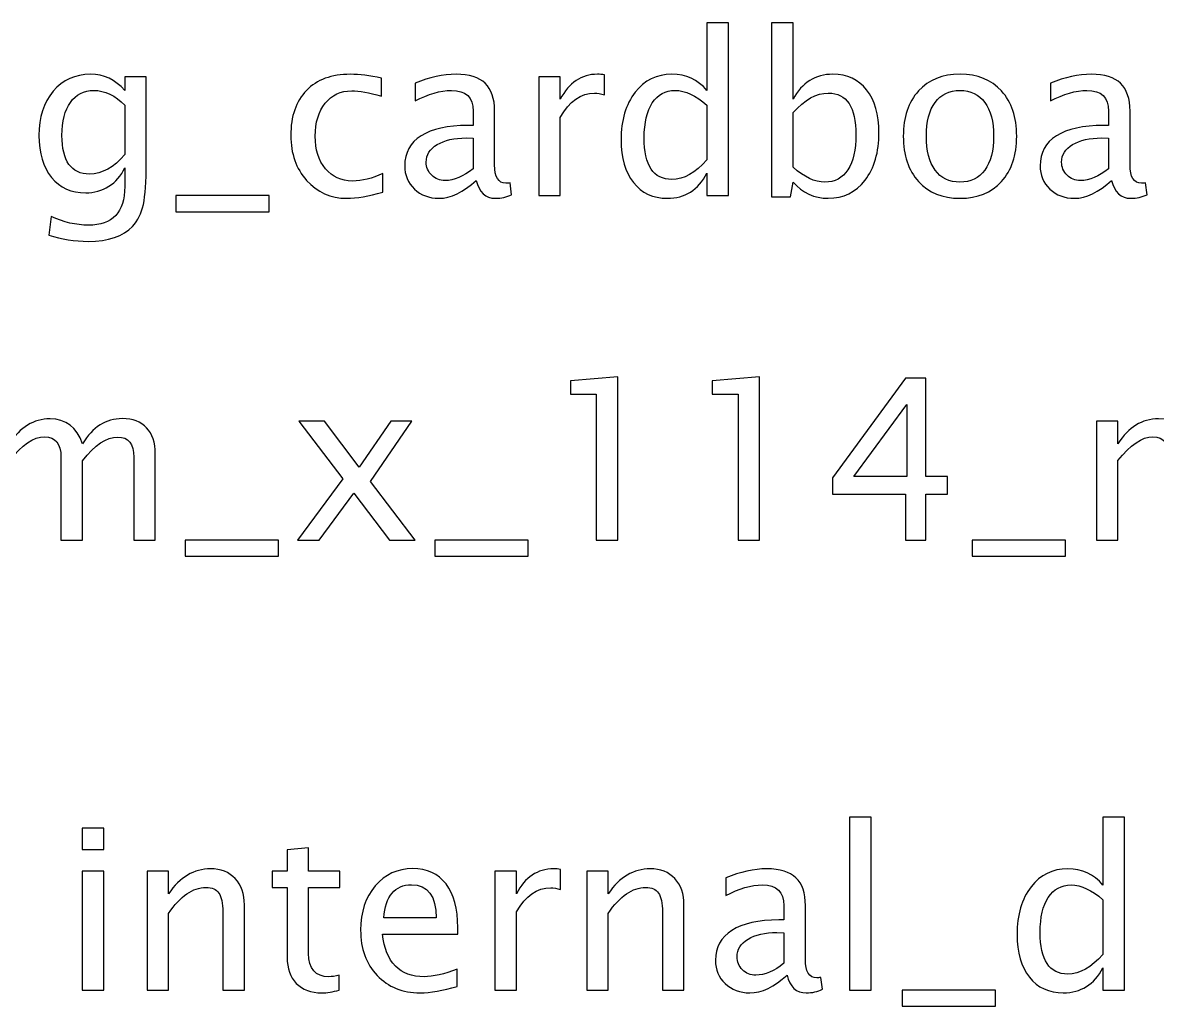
# Model space of a CAD drawing. Header units: centimetres. Extents: x -13 to 14.5, y -8.5 to 20.1.
# Drawn here: x -6.45 to -0.02, y 14.58 to 20.15 of the extents above; entities that cross this region are included whole.
import ezdxf

# ---------------------------------------------------------------- set-up
doc = ezdxf.new("R2010")
doc.units = ezdxf.units.CM
doc.header["$MEASUREMENT"] = 0
doc.layers.add('Layer 1', color=7, linetype='Continuous')

msp = doc.modelspace()

# ---------------------------------------------------------------- linework, layer by layer
at = {"layer": 'Layer 1'}
for points, knots in [([(-2.56951, 19.17044), (-2.56951, 19.17044), (-2.56951, 19.29681), (-2.56951, 19.29681), (-2.56951, 19.29681), (-2.61925, 19.2024), (-2.69418, 19.1552), (-2.7943, 19.1552), (-2.7943, 19.1552), (-2.87558, 19.1552), (-2.9395, 19.18462), (-2.98607, 19.24368), (-2.98607, 19.24368), (-3.03264, 19.30273), (-3.05592, 19.38338), (-3.05592, 19.48561), (-3.05592, 19.48561), (-3.05592, 19.59737), (-3.02946, 19.68733), (-2.97676, 19.75549), (-2.97676, 19.75549), (-2.92384, 19.82343), (-2.85441, 19.85751), (-2.76826, 19.85751), (-2.76826, 19.85751), (-2.68847, 19.85751), (-2.622, 19.82703), (-2.56951, 19.76586), (-2.56951, 19.76586), (-2.56951, 19.76586), (-2.56951, 20.14961), (-2.56951, 20.14961), (-2.56951, 20.14961), (-2.56951, 20.14961), (-2.44759, 20.14961), (-2.44759, 20.14961), (-2.44759, 20.14961), (-2.44759, 20.14961), (-2.44759, 19.17044), (-2.44759, 19.17044), (-2.44759, 19.17044), (-2.44759, 19.17044), (-2.56951, 19.17044), (-2.56951, 19.17044)], [0, 0, 0, 0, 0.0833333, 0.0833333, 0.0833333, 0.0833333, 0.1666667, 0.1666667, 0.1666667, 0.1666667, 0.25, 0.25, 0.25, 0.25, 0.3333333, 0.3333333, 0.3333333, 0.3333333, 0.4166667, 0.4166667, 0.4166667, 0.4166667, 0.5, 0.5, 0.5, 0.5, 0.5833333, 0.5833333, 0.5833333, 0.5833333, 0.6666667, 0.6666667, 0.6666667, 0.6666667, 0.75, 0.75, 0.75, 0.75, 0.8333333, 0.8333333, 0.8333333, 0.8333333, 1, 1, 1, 1]), ([(-2.20333, 19.16282), (-2.20333, 19.16282), (-2.20333, 20.14961), (-2.20333, 20.14961), (-2.20333, 20.14961), (-2.20333, 20.14961), (-2.08141, 20.14961), (-2.08141, 20.14961), (-2.08141, 20.14961), (-2.08141, 20.14961), (-2.08141, 19.71633), (-2.08141, 19.71633), (-2.08141, 19.71633), (-2.03146, 19.81052), (-1.95631, 19.85751), (-1.8562, 19.85751), (-1.8562, 19.85751), (-1.77513, 19.85751), (-1.71142, 19.82809), (-1.66485, 19.76903), (-1.66485, 19.76903), (-1.61828, 19.70998), (-1.595, 19.62933), (-1.595, 19.5271), (-1.595, 19.5271), (-1.595, 19.41576), (-1.62146, 19.3258), (-1.67416, 19.25765), (-1.67416, 19.25765), (-1.72687, 19.18928), (-1.79629, 19.1552), (-1.88223, 19.1552), (-1.88223, 19.1552), (-1.96203, 19.1552), (-2.02849, 19.18568), (-2.08141, 19.24685), (-2.08141, 19.24685), (-2.08141, 19.24685), (-2.09623, 19.16282), (-2.09623, 19.16282), (-2.09623, 19.16282), (-2.09623, 19.16282), (-2.20333, 19.16282), (-2.20333, 19.16282)], [0, 0, 0, 0, 0.0833333, 0.0833333, 0.0833333, 0.0833333, 0.1666667, 0.1666667, 0.1666667, 0.1666667, 0.25, 0.25, 0.25, 0.25, 0.3333333, 0.3333333, 0.3333333, 0.3333333, 0.4166667, 0.4166667, 0.4166667, 0.4166667, 0.5, 0.5, 0.5, 0.5, 0.5833333, 0.5833333, 0.5833333, 0.5833333, 0.6666667, 0.6666667, 0.6666667, 0.6666667, 0.75, 0.75, 0.75, 0.75, 0.8333333, 0.8333333, 0.8333333, 0.8333333, 1, 1, 1, 1]), ([(-6.29823, 18.94692), (-6.29823, 18.94692), (-6.28384, 19.05233), (-6.28384, 19.05233), (-6.28384, 19.05233), (-6.21314, 19.01931), (-6.14308, 19.0028), (-6.07386, 19.0028), (-6.07386, 19.0028), (-5.93649, 19.0028), (-5.8677, 19.07561), (-5.8677, 19.22103), (-5.8677, 19.22103), (-5.8677, 19.22103), (-5.8677, 19.32686), (-5.8677, 19.32686), (-5.8677, 19.32686), (-5.88887, 19.2822), (-5.91892, 19.2477), (-5.95808, 19.22293), (-5.95808, 19.22293), (-5.99724, 19.19817), (-6.04084, 19.18568), (-6.08889, 19.18568), (-6.08889, 19.18568), (-6.17038, 19.18568), (-6.23494, 19.21489), (-6.28257, 19.27331), (-6.28257, 19.27331), (-6.33019, 19.33173), (-6.35411, 19.41089), (-6.35411, 19.5108), (-6.35411, 19.5108), (-6.35411, 19.61304), (-6.32702, 19.69643), (-6.27283, 19.76099), (-6.27283, 19.76099), (-6.21843, 19.82534), (-6.14837, 19.85751), (-6.06222, 19.85751), (-6.06222, 19.85751), (-5.98687, 19.85751), (-5.92189, 19.82703), (-5.8677, 19.76586), (-5.8677, 19.76586), (-5.8677, 19.76586), (-5.8677, 19.84354), (-5.8677, 19.84354), (-5.8677, 19.84354), (-5.8677, 19.84354), (-5.74578, 19.84354), (-5.74578, 19.84354), (-5.74578, 19.84354), (-5.74578, 19.84354), (-5.74578, 19.35417), (-5.74578, 19.35417), (-5.74578, 19.35417), (-5.74578, 19.24897), (-5.75128, 19.17108), (-5.76229, 19.12049), (-5.76229, 19.12049), (-5.77308, 19.0699), (-5.79383, 19.02841), (-5.82388, 18.99624), (-5.82388, 18.99624), (-5.87722, 18.93972), (-5.96062, 18.91136), (-6.07386, 18.91136), (-6.07386, 18.91136), (-6.15154, 18.91136), (-6.22626, 18.92321), (-6.29823, 18.94692)], [0, 0, 0, 0, 0.0526316, 0.0526316, 0.0526316, 0.0526316, 0.1052632, 0.1052632, 0.1052632, 0.1052632, 0.1578947, 0.1578947, 0.1578947, 0.1578947, 0.2105263, 0.2105263, 0.2105263, 0.2105263, 0.2631579, 0.2631579, 0.2631579, 0.2631579, 0.3157895, 0.3157895, 0.3157895, 0.3157895, 0.3684211, 0.3684211, 0.3684211, 0.3684211, 0.4210526, 0.4210526, 0.4210526, 0.4210526, 0.4736842, 0.4736842, 0.4736842, 0.4736842, 0.5263158, 0.5263158, 0.5263158, 0.5263158, 0.5789474, 0.5789474, 0.5789474, 0.5789474, 0.6315789, 0.6315789, 0.6315789, 0.6315789, 0.6842105, 0.6842105, 0.6842105, 0.6842105, 0.7368421, 0.7368421, 0.7368421, 0.7368421, 0.7894737, 0.7894737, 0.7894737, 0.7894737, 0.8421053, 0.8421053, 0.8421053, 0.8421053, 0.8947368, 0.8947368, 0.8947368, 0.8947368, 1, 1, 1, 1]), ([(-4.40656, 19.19076), (-4.48551, 19.16705), (-4.55367, 19.1552), (-4.61103, 19.1552), (-4.61103, 19.1552), (-4.70205, 19.1552), (-4.7774, 19.18886), (-4.8373, 19.25595), (-4.8373, 19.25595), (-4.8972, 19.32326), (-4.92726, 19.40814), (-4.92726, 19.51038), (-4.92726, 19.51038), (-4.92726, 19.6196), (-4.89763, 19.7049), (-4.83836, 19.76586), (-4.83836, 19.76586), (-4.77909, 19.82703), (-4.69633, 19.85751), (-4.59007, 19.85751), (-4.59007, 19.85751), (-4.53779, 19.85751), (-4.47895, 19.85031), (-4.41418, 19.83592), (-4.41418, 19.83592), (-4.41418, 19.83592), (-4.41418, 19.73305), (-4.41418, 19.73305), (-4.41418, 19.73305), (-4.48297, 19.75337), (-4.53906, 19.76353), (-4.58224, 19.76353), (-4.58224, 19.76353), (-4.6449, 19.76353), (-4.69506, 19.74004), (-4.73253, 19.69326), (-4.73253, 19.69326), (-4.76999, 19.64648), (-4.78883, 19.58404), (-4.78883, 19.50614), (-4.78883, 19.50614), (-4.78883, 19.43058), (-4.76936, 19.36962), (-4.73062, 19.32284), (-4.73062, 19.32284), (-4.69189, 19.27627), (-4.6413, 19.25299), (-4.57843, 19.25299), (-4.57843, 19.25299), (-4.52276, 19.25299), (-4.46561, 19.26738), (-4.40656, 19.29617), (-4.40656, 19.29617), (-4.40656, 19.29617), (-4.40656, 19.19076), (-4.40656, 19.19076)], [0, 0, 0, 0, 0.0666667, 0.0666667, 0.0666667, 0.0666667, 0.1333333, 0.1333333, 0.1333333, 0.1333333, 0.2, 0.2, 0.2, 0.2, 0.2666667, 0.2666667, 0.2666667, 0.2666667, 0.3333333, 0.3333333, 0.3333333, 0.3333333, 0.4, 0.4, 0.4, 0.4, 0.4666667, 0.4666667, 0.4666667, 0.4666667, 0.5333333, 0.5333333, 0.5333333, 0.5333333, 0.6, 0.6, 0.6, 0.6, 0.6666667, 0.6666667, 0.6666667, 0.6666667, 0.7333333, 0.7333333, 0.7333333, 0.7333333, 0.8, 0.8, 0.8, 0.8, 0.8666667, 0.8666667, 0.8666667, 0.8666667, 1, 1, 1, 1]), ([(-3.87655, 19.25617), (-3.94978, 19.18886), (-4.02027, 19.1552), (-4.088, 19.1552), (-4.088, 19.1552), (-4.14367, 19.1552), (-4.19003, 19.17256), (-4.22664, 19.20748), (-4.22664, 19.20748), (-4.26347, 19.24241), (-4.28189, 19.28643), (-4.28189, 19.33956), (-4.28189, 19.33956), (-4.28189, 19.41301), (-4.25099, 19.46953), (-4.18918, 19.5089), (-4.18918, 19.5089), (-4.12737, 19.54827), (-4.03868, 19.56795), (-3.92311, 19.56795), (-3.92311, 19.56795), (-3.92311, 19.56795), (-3.89454, 19.56795), (-3.89454, 19.56795), (-3.89454, 19.56795), (-3.89454, 19.56795), (-3.89454, 19.64902), (-3.89454, 19.64902), (-3.89454, 19.64902), (-3.89454, 19.72712), (-3.93518, 19.76607), (-4.01667, 19.76607), (-4.01667, 19.76607), (-4.07975, 19.76607), (-4.14875, 19.74617), (-4.22347, 19.70638), (-4.22347, 19.70638), (-4.22347, 19.70638), (-4.22347, 19.80671), (-4.22347, 19.80671), (-4.22347, 19.80671), (-4.14134, 19.84058), (-4.06387, 19.85751), (-3.99127, 19.85751), (-3.99127, 19.85751), (-3.91655, 19.85751), (-3.86131, 19.84058), (-3.82596, 19.8065), (-3.82596, 19.8065), (-3.7904, 19.77242), (-3.77262, 19.71993), (-3.77262, 19.64902), (-3.77262, 19.64902), (-3.77262, 19.64902), (-3.77262, 19.34485), (-3.77262, 19.34485), (-3.77262, 19.34485), (-3.77262, 19.27522), (-3.75124, 19.24029), (-3.70827, 19.24029), (-3.70827, 19.24029), (-3.70298, 19.24029), (-3.69515, 19.24114), (-3.68478, 19.24283), (-3.68478, 19.24283), (-3.68478, 19.24283), (-3.6761, 19.1751), (-3.6761, 19.1751), (-3.6761, 19.1751), (-3.70383, 19.16176), (-3.73431, 19.1552), (-3.76775, 19.1552), (-3.76775, 19.1552), (-3.82469, 19.1552), (-3.86088, 19.18886), (-3.87655, 19.25617)], [0, 0, 0, 0, 0.05, 0.05, 0.05, 0.05, 0.1, 0.1, 0.1, 0.1, 0.15, 0.15, 0.15, 0.15, 0.2, 0.2, 0.2, 0.2, 0.25, 0.25, 0.25, 0.25, 0.3, 0.3, 0.3, 0.3, 0.35, 0.35, 0.35, 0.35, 0.4, 0.4, 0.4, 0.4, 0.45, 0.45, 0.45, 0.45, 0.5, 0.5, 0.5, 0.5, 0.55, 0.55, 0.55, 0.55, 0.6, 0.6, 0.6, 0.6, 0.65, 0.65, 0.65, 0.65, 0.7, 0.7, 0.7, 0.7, 0.75, 0.75, 0.75, 0.75, 0.8, 0.8, 0.8, 0.8, 0.85, 0.85, 0.85, 0.85, 0.9, 0.9, 0.9, 0.9, 1, 1, 1, 1]), ([(-3.52222, 19.17044), (-3.52222, 19.17044), (-3.52222, 19.84354), (-3.52222, 19.84354), (-3.52222, 19.84354), (-3.52222, 19.84354), (-3.4003, 19.84354), (-3.4003, 19.84354), (-3.4003, 19.84354), (-3.4003, 19.84354), (-3.4003, 19.71633), (-3.4003, 19.71633), (-3.4003, 19.71633), (-3.35183, 19.81052), (-3.28155, 19.85751), (-3.18927, 19.85751), (-3.18927, 19.85751), (-3.17678, 19.85751), (-3.16366, 19.85645), (-3.15011, 19.85434), (-3.15011, 19.85434), (-3.15011, 19.85434), (-3.15011, 19.74025), (-3.15011, 19.74025), (-3.15011, 19.74025), (-3.17128, 19.74723), (-3.1899, 19.75083), (-3.20599, 19.75083), (-3.20599, 19.75083), (-3.28346, 19.75083), (-3.34823, 19.70511), (-3.4003, 19.61346), (-3.4003, 19.61346), (-3.4003, 19.61346), (-3.4003, 19.17044), (-3.4003, 19.17044), (-3.4003, 19.17044), (-3.4003, 19.17044), (-3.52222, 19.17044), (-3.52222, 19.17044)], [0, 0, 0, 0, 0.0909091, 0.0909091, 0.0909091, 0.0909091, 0.1818182, 0.1818182, 0.1818182, 0.1818182, 0.2727273, 0.2727273, 0.2727273, 0.2727273, 0.3636364, 0.3636364, 0.3636364, 0.3636364, 0.4545455, 0.4545455, 0.4545455, 0.4545455, 0.5454545, 0.5454545, 0.5454545, 0.5454545, 0.6363636, 0.6363636, 0.6363636, 0.6363636, 0.7272727, 0.7272727, 0.7272727, 0.7272727, 0.8181818, 0.8181818, 0.8181818, 0.8181818, 1, 1, 1, 1]), ([(-1.13611, 19.1552), (-1.23496, 19.1552), (-1.31327, 19.18674), (-1.37085, 19.24982), (-1.37085, 19.24982), (-1.42863, 19.31289), (-1.45742, 19.39862), (-1.45742, 19.50678), (-1.45742, 19.50678), (-1.45742, 19.61473), (-1.42863, 19.70024), (-1.37085, 19.76311), (-1.37085, 19.76311), (-1.31327, 19.82597), (-1.23496, 19.85751), (-1.13611, 19.85751), (-1.13611, 19.85751), (-1.03726, 19.85751), (-0.95894, 19.82597), (-0.90137, 19.76311), (-0.90137, 19.76311), (-0.84359, 19.70024), (-0.8148, 19.61473), (-0.8148, 19.50678), (-0.8148, 19.50678), (-0.8148, 19.39862), (-0.84359, 19.31289), (-0.90137, 19.24982), (-0.90137, 19.24982), (-0.95894, 19.18674), (-1.03726, 19.1552), (-1.13611, 19.1552)], [0, 0, 0, 0, 0.1111111, 0.1111111, 0.1111111, 0.1111111, 0.2222222, 0.2222222, 0.2222222, 0.2222222, 0.3333333, 0.3333333, 0.3333333, 0.3333333, 0.4444444, 0.4444444, 0.4444444, 0.4444444, 0.5555556, 0.5555556, 0.5555556, 0.5555556, 0.6666667, 0.6666667, 0.6666667, 0.6666667, 0.7777778, 0.7777778, 0.7777778, 0.7777778, 1, 1, 1, 1]), ([(-0.27696, 19.25617), (-0.35019, 19.18886), (-0.42068, 19.1552), (-0.48841, 19.1552), (-0.48841, 19.1552), (-0.54408, 19.1552), (-0.59044, 19.17256), (-0.62705, 19.20748), (-0.62705, 19.20748), (-0.66388, 19.24241), (-0.6823, 19.28643), (-0.6823, 19.33956), (-0.6823, 19.33956), (-0.6823, 19.41301), (-0.6514, 19.46953), (-0.58959, 19.5089), (-0.58959, 19.5089), (-0.52778, 19.54827), (-0.43909, 19.56795), (-0.32352, 19.56795), (-0.32352, 19.56795), (-0.32352, 19.56795), (-0.29495, 19.56795), (-0.29495, 19.56795), (-0.29495, 19.56795), (-0.29495, 19.56795), (-0.29495, 19.64902), (-0.29495, 19.64902), (-0.29495, 19.64902), (-0.29495, 19.72712), (-0.33559, 19.76607), (-0.41708, 19.76607), (-0.41708, 19.76607), (-0.48016, 19.76607), (-0.54916, 19.74617), (-0.62388, 19.70638), (-0.62388, 19.70638), (-0.62388, 19.70638), (-0.62388, 19.80671), (-0.62388, 19.80671), (-0.62388, 19.80671), (-0.54175, 19.84058), (-0.46428, 19.85751), (-0.39168, 19.85751), (-0.39168, 19.85751), (-0.31696, 19.85751), (-0.26172, 19.84058), (-0.22637, 19.8065), (-0.22637, 19.8065), (-0.19081, 19.77242), (-0.17303, 19.71993), (-0.17303, 19.64902), (-0.17303, 19.64902), (-0.17303, 19.64902), (-0.17303, 19.34485), (-0.17303, 19.34485), (-0.17303, 19.34485), (-0.17303, 19.27522), (-0.15165, 19.24029), (-0.10868, 19.24029), (-0.10868, 19.24029), (-0.10339, 19.24029), (-0.09556, 19.24114), (-0.08519, 19.24283), (-0.08519, 19.24283), (-0.08519, 19.24283), (-0.07651, 19.1751), (-0.07651, 19.1751), (-0.07651, 19.1751), (-0.10424, 19.16176), (-0.13472, 19.1552), (-0.16816, 19.1552), (-0.16816, 19.1552), (-0.2251, 19.1552), (-0.26129, 19.18886), (-0.27696, 19.25617)], [0, 0, 0, 0, 0.05, 0.05, 0.05, 0.05, 0.1, 0.1, 0.1, 0.1, 0.15, 0.15, 0.15, 0.15, 0.2, 0.2, 0.2, 0.2, 0.25, 0.25, 0.25, 0.25, 0.3, 0.3, 0.3, 0.3, 0.35, 0.35, 0.35, 0.35, 0.4, 0.4, 0.4, 0.4, 0.45, 0.45, 0.45, 0.45, 0.5, 0.5, 0.5, 0.5, 0.55, 0.55, 0.55, 0.55, 0.6, 0.6, 0.6, 0.6, 0.65, 0.65, 0.65, 0.65, 0.7, 0.7, 0.7, 0.7, 0.75, 0.75, 0.75, 0.75, 0.8, 0.8, 0.8, 0.8, 0.85, 0.85, 0.85, 0.85, 0.9, 0.9, 0.9, 0.9, 1, 1, 1, 1]), ([(-5.8677, 19.40327), (-5.8677, 19.40327), (-5.8677, 19.68246), (-5.8677, 19.68246), (-5.8677, 19.68246), (-5.92146, 19.73813), (-5.98009, 19.76607), (-6.04338, 19.76607), (-6.04338, 19.76607), (-6.09969, 19.76607), (-6.14371, 19.74363), (-6.17546, 19.69855), (-6.17546, 19.69855), (-6.20742, 19.65368), (-6.2233, 19.59123), (-6.2233, 19.51165), (-6.2233, 19.51165), (-6.2233, 19.36539), (-6.17144, 19.29236), (-6.06751, 19.29236), (-6.06751, 19.29236), (-5.99682, 19.29236), (-5.93014, 19.3294), (-5.8677, 19.40327)], [0, 0, 0, 0, 0.1428571, 0.1428571, 0.1428571, 0.1428571, 0.2857143, 0.2857143, 0.2857143, 0.2857143, 0.4285714, 0.4285714, 0.4285714, 0.4285714, 0.5714286, 0.5714286, 0.5714286, 0.5714286, 0.7142857, 0.7142857, 0.7142857, 0.7142857, 1, 1, 1, 1]), ([(-2.56951, 19.68246), (-2.6328, 19.73813), (-2.6927, 19.76607), (-2.74943, 19.76607), (-2.74943, 19.76607), (-2.80531, 19.76607), (-2.84849, 19.74279), (-2.87918, 19.69601), (-2.87918, 19.69601), (-2.90987, 19.64944), (-2.92511, 19.5834), (-2.92511, 19.49789), (-2.92511, 19.49789), (-2.92511, 19.34062), (-2.87304, 19.26188), (-2.76869, 19.26188), (-2.76869, 19.26188), (-2.70095, 19.26188), (-2.63449, 19.29892), (-2.56951, 19.37279), (-2.56951, 19.37279), (-2.56951, 19.37279), (-2.56951, 19.68246), (-2.56951, 19.68246)], [0, 0, 0, 0, 0.1428571, 0.1428571, 0.1428571, 0.1428571, 0.2857143, 0.2857143, 0.2857143, 0.2857143, 0.4285714, 0.4285714, 0.4285714, 0.4285714, 0.5714286, 0.5714286, 0.5714286, 0.5714286, 0.7142857, 0.7142857, 0.7142857, 0.7142857, 1, 1, 1, 1]), ([(-2.08141, 19.33088), (-2.01854, 19.27479), (-1.95864, 19.24664), (-1.9017, 19.24664), (-1.9017, 19.24664), (-1.84561, 19.24664), (-1.80222, 19.27014), (-1.77174, 19.31691), (-1.77174, 19.31691), (-1.74105, 19.36369), (-1.72581, 19.42952), (-1.72581, 19.51461), (-1.72581, 19.51461), (-1.72581, 19.67209), (-1.77788, 19.75083), (-1.88202, 19.75083), (-1.88202, 19.75083), (-1.95018, 19.75083), (-2.01664, 19.714), (-2.08141, 19.64013), (-2.08141, 19.64013), (-2.08141, 19.64013), (-2.08141, 19.33088), (-2.08141, 19.33088)], [0, 0, 0, 0, 0.1428571, 0.1428571, 0.1428571, 0.1428571, 0.2857143, 0.2857143, 0.2857143, 0.2857143, 0.4285714, 0.4285714, 0.4285714, 0.4285714, 0.5714286, 0.5714286, 0.5714286, 0.5714286, 0.7142857, 0.7142857, 0.7142857, 0.7142857, 1, 1, 1, 1]), ([(-1.13632, 19.24664), (-1.076, 19.24664), (-1.02901, 19.26929), (-0.99556, 19.3148), (-0.99556, 19.3148), (-0.96233, 19.36009), (-0.94561, 19.42423), (-0.94561, 19.50678), (-0.94561, 19.50678), (-0.94561, 19.58912), (-0.96233, 19.65304), (-0.99556, 19.69834), (-0.99556, 19.69834), (-1.02901, 19.74342), (-1.076, 19.76607), (-1.13632, 19.76607), (-1.13632, 19.76607), (-1.19686, 19.76607), (-1.24385, 19.74342), (-1.27687, 19.69834), (-1.27687, 19.69834), (-1.3101, 19.65304), (-1.32661, 19.58912), (-1.32661, 19.50678), (-1.32661, 19.50678), (-1.32661, 19.42423), (-1.3101, 19.36009), (-1.27687, 19.3148), (-1.27687, 19.3148), (-1.24385, 19.26929), (-1.19686, 19.24664), (-1.13632, 19.24664)], [0, 0, 0, 0, 0.1111111, 0.1111111, 0.1111111, 0.1111111, 0.2222222, 0.2222222, 0.2222222, 0.2222222, 0.3333333, 0.3333333, 0.3333333, 0.3333333, 0.4444444, 0.4444444, 0.4444444, 0.4444444, 0.5555556, 0.5555556, 0.5555556, 0.5555556, 0.6666667, 0.6666667, 0.6666667, 0.6666667, 0.7777778, 0.7777778, 0.7777778, 0.7777778, 1, 1, 1, 1]), ([(-3.89454, 19.32263), (-3.89454, 19.32263), (-3.89454, 19.49556), (-3.89454, 19.49556), (-3.89454, 19.49556), (-3.89454, 19.49556), (-3.9337, 19.49683), (-3.9337, 19.49683), (-3.9337, 19.49683), (-4.00143, 19.49683), (-4.05604, 19.48434), (-4.09774, 19.45937), (-4.09774, 19.45937), (-4.13923, 19.43418), (-4.15997, 19.40095), (-4.15997, 19.35946), (-4.15997, 19.35946), (-4.15997, 19.33046), (-4.1496, 19.30591), (-4.12907, 19.2858), (-4.12907, 19.2858), (-4.10832, 19.26569), (-4.08313, 19.25553), (-4.05329, 19.25553), (-4.05329, 19.25553), (-4.00249, 19.25553), (-3.94957, 19.27797), (-3.89454, 19.32263)], [0, 0, 0, 0, 0.125, 0.125, 0.125, 0.125, 0.25, 0.25, 0.25, 0.25, 0.375, 0.375, 0.375, 0.375, 0.5, 0.5, 0.5, 0.5, 0.625, 0.625, 0.625, 0.625, 0.75, 0.75, 0.75, 0.75, 1, 1, 1, 1]), ([(-0.29495, 19.32263), (-0.29495, 19.32263), (-0.29495, 19.49556), (-0.29495, 19.49556), (-0.29495, 19.49556), (-0.29495, 19.49556), (-0.33411, 19.49683), (-0.33411, 19.49683), (-0.33411, 19.49683), (-0.40184, 19.49683), (-0.45645, 19.48434), (-0.49815, 19.45937), (-0.49815, 19.45937), (-0.53964, 19.43418), (-0.56038, 19.40095), (-0.56038, 19.35946), (-0.56038, 19.35946), (-0.56038, 19.33046), (-0.55001, 19.30591), (-0.52948, 19.2858), (-0.52948, 19.2858), (-0.50873, 19.26569), (-0.48354, 19.25553), (-0.4537, 19.25553), (-0.4537, 19.25553), (-0.4029, 19.25553), (-0.34998, 19.27797), (-0.29495, 19.32263)], [0, 0, 0, 0, 0.125, 0.125, 0.125, 0.125, 0.25, 0.25, 0.25, 0.25, 0.375, 0.375, 0.375, 0.375, 0.5, 0.5, 0.5, 0.5, 0.625, 0.625, 0.625, 0.625, 0.75, 0.75, 0.75, 0.75, 1, 1, 1, 1]), ([(-5.5775, 19.079), (-5.5775, 19.079), (-5.5775, 19.17044), (-5.5775, 19.17044), (-5.5775, 19.17044), (-5.5775, 19.17044), (-5.04918, 19.17044), (-5.04918, 19.17044), (-5.04918, 19.17044), (-5.04918, 19.17044), (-5.04918, 19.079), (-5.04918, 19.079), (-5.04918, 19.079), (-5.04918, 19.079), (-5.5775, 19.079), (-5.5775, 19.079)], [0, 0, 0, 0, 0.2, 0.2, 0.2, 0.2, 0.4, 0.4, 0.4, 0.4, 0.6, 0.6, 0.6, 0.6, 1, 1, 1, 1]), ([(-3.19649, 17.21887), (-3.19649, 17.21887), (-3.19649, 18.04564), (-3.19649, 18.04564), (-3.19649, 18.04564), (-3.19649, 18.04564), (-3.34254, 18.04564), (-3.34254, 18.04564), (-3.34254, 18.04564), (-3.34254, 18.04564), (-3.34254, 18.12184), (-3.34254, 18.12184), (-3.34254, 18.12184), (-3.34254, 18.12184), (-3.07457, 18.1447), (-3.07457, 18.1447), (-3.07457, 18.1447), (-3.07457, 18.1447), (-3.07457, 17.21887), (-3.07457, 17.21887), (-3.07457, 17.21887), (-3.07457, 17.21887), (-3.19649, 17.21887), (-3.19649, 17.21887)], [0, 0, 0, 0, 0.1428571, 0.1428571, 0.1428571, 0.1428571, 0.2857143, 0.2857143, 0.2857143, 0.2857143, 0.4285714, 0.4285714, 0.4285714, 0.4285714, 0.5714286, 0.5714286, 0.5714286, 0.5714286, 0.7142857, 0.7142857, 0.7142857, 0.7142857, 1, 1, 1, 1]), ([(-2.39343, 17.21887), (-2.39343, 17.21887), (-2.39343, 18.04564), (-2.39343, 18.04564), (-2.39343, 18.04564), (-2.39343, 18.04564), (-2.53948, 18.04564), (-2.53948, 18.04564), (-2.53948, 18.04564), (-2.53948, 18.04564), (-2.53948, 18.12184), (-2.53948, 18.12184), (-2.53948, 18.12184), (-2.53948, 18.12184), (-2.27151, 18.1447), (-2.27151, 18.1447), (-2.27151, 18.1447), (-2.27151, 18.1447), (-2.27151, 17.21887), (-2.27151, 17.21887), (-2.27151, 17.21887), (-2.27151, 17.21887), (-2.39343, 17.21887), (-2.39343, 17.21887)], [0, 0, 0, 0, 0.1428571, 0.1428571, 0.1428571, 0.1428571, 0.2857143, 0.2857143, 0.2857143, 0.2857143, 0.4285714, 0.4285714, 0.4285714, 0.4285714, 0.5714286, 0.5714286, 0.5714286, 0.5714286, 0.7142857, 0.7142857, 0.7142857, 0.7142857, 1, 1, 1, 1]), ([(-1.44432, 17.21887), (-1.44432, 17.21887), (-1.44432, 17.47922), (-1.44432, 17.47922), (-1.44432, 17.47922), (-1.44432, 17.47922), (-1.85834, 17.47922), (-1.85834, 17.47922), (-1.85834, 17.47922), (-1.85834, 17.47922), (-1.85834, 17.57193), (-1.85834, 17.57193), (-1.85834, 17.57193), (-1.85834, 17.57193), (-1.44432, 18.13708), (-1.44432, 18.13708), (-1.44432, 18.13708), (-1.44432, 18.13708), (-1.33002, 18.13708), (-1.33002, 18.13708), (-1.33002, 18.13708), (-1.33002, 18.13708), (-1.33002, 17.57955), (-1.33002, 17.57955), (-1.33002, 17.57955), (-1.33002, 17.57955), (-1.20683, 17.57955), (-1.20683, 17.57955), (-1.20683, 17.57955), (-1.20683, 17.57955), (-1.20683, 17.47922), (-1.20683, 17.47922), (-1.20683, 17.47922), (-1.20683, 17.47922), (-1.33002, 17.47922), (-1.33002, 17.47922), (-1.33002, 17.47922), (-1.33002, 17.47922), (-1.33002, 17.21887), (-1.33002, 17.21887), (-1.33002, 17.21887), (-1.33002, 17.21887), (-1.44432, 17.21887), (-1.44432, 17.21887)], [0, 0, 0, 0, 0.0833333, 0.0833333, 0.0833333, 0.0833333, 0.1666667, 0.1666667, 0.1666667, 0.1666667, 0.25, 0.25, 0.25, 0.25, 0.3333333, 0.3333333, 0.3333333, 0.3333333, 0.4166667, 0.4166667, 0.4166667, 0.4166667, 0.5, 0.5, 0.5, 0.5, 0.5833333, 0.5833333, 0.5833333, 0.5833333, 0.6666667, 0.6666667, 0.6666667, 0.6666667, 0.75, 0.75, 0.75, 0.75, 0.8333333, 0.8333333, 0.8333333, 0.8333333, 1, 1, 1, 1]), ([(-1.7379, 17.57955), (-1.7379, 17.57955), (-1.4367, 17.57955), (-1.4367, 17.57955), (-1.4367, 17.57955), (-1.4367, 17.57955), (-1.4367, 17.98637), (-1.4367, 17.98637), (-1.4367, 17.98637), (-1.4367, 17.98637), (-1.7379, 17.57955), (-1.7379, 17.57955)], [0, 0, 0, 0, 0.25, 0.25, 0.25, 0.25, 0.5, 0.5, 0.5, 0.5, 1, 1, 1, 1]), ([(-6.642, 17.21887), (-6.642, 17.21887), (-6.642, 17.89197), (-6.642, 17.89197), (-6.642, 17.89197), (-6.642, 17.89197), (-6.52008, 17.89197), (-6.52008, 17.89197), (-6.52008, 17.89197), (-6.52008, 17.89197), (-6.52008, 17.76476), (-6.52008, 17.76476), (-6.52008, 17.76476), (-6.4606, 17.85895), (-6.3844, 17.90594), (-6.29106, 17.90594), (-6.29106, 17.90594), (-6.2011, 17.90594), (-6.13993, 17.85895), (-6.10733, 17.76476), (-6.10733, 17.76476), (-6.04954, 17.8598), (-5.97419, 17.90721), (-5.88169, 17.90721), (-5.88169, 17.90721), (-5.82264, 17.90721), (-5.77671, 17.88985), (-5.7439, 17.85493), (-5.7439, 17.85493), (-5.71109, 17.82), (-5.69458, 17.77111), (-5.69458, 17.70824), (-5.69458, 17.70824), (-5.69458, 17.70824), (-5.69458, 17.21887), (-5.69458, 17.21887), (-5.69458, 17.21887), (-5.69458, 17.21887), (-5.8165, 17.21887), (-5.8165, 17.21887), (-5.8165, 17.21887), (-5.8165, 17.21887), (-5.8165, 17.68814), (-5.8165, 17.68814), (-5.8165, 17.68814), (-5.8165, 17.76476), (-5.84698, 17.80307), (-5.90794, 17.80307), (-5.90794, 17.80307), (-5.97123, 17.80307), (-6.03769, 17.75841), (-6.10733, 17.66887), (-6.10733, 17.66887), (-6.10733, 17.66887), (-6.10733, 17.21887), (-6.10733, 17.21887), (-6.10733, 17.21887), (-6.10733, 17.21887), (-6.22925, 17.21887), (-6.22925, 17.21887), (-6.22925, 17.21887), (-6.22925, 17.21887), (-6.22925, 17.68856), (-6.22925, 17.68856), (-6.22925, 17.68856), (-6.22925, 17.76582), (-6.26015, 17.80434), (-6.32217, 17.80434), (-6.32217, 17.80434), (-6.38377, 17.80434), (-6.44981, 17.75947), (-6.52008, 17.66951), (-6.52008, 17.66951), (-6.52008, 17.66951), (-6.52008, 17.21887), (-6.52008, 17.21887), (-6.52008, 17.21887), (-6.52008, 17.21887), (-6.642, 17.21887), (-6.642, 17.21887)], [0, 0, 0, 0, 0.047619, 0.047619, 0.047619, 0.047619, 0.0952381, 0.0952381, 0.0952381, 0.0952381, 0.1428571, 0.1428571, 0.1428571, 0.1428571, 0.1904762, 0.1904762, 0.1904762, 0.1904762, 0.2380952, 0.2380952, 0.2380952, 0.2380952, 0.2857143, 0.2857143, 0.2857143, 0.2857143, 0.3333333, 0.3333333, 0.3333333, 0.3333333, 0.3809524, 0.3809524, 0.3809524, 0.3809524, 0.4285714, 0.4285714, 0.4285714, 0.4285714, 0.4761905, 0.4761905, 0.4761905, 0.4761905, 0.5238095, 0.5238095, 0.5238095, 0.5238095, 0.5714286, 0.5714286, 0.5714286, 0.5714286, 0.6190476, 0.6190476, 0.6190476, 0.6190476, 0.6666667, 0.6666667, 0.6666667, 0.6666667, 0.7142857, 0.7142857, 0.7142857, 0.7142857, 0.7619048, 0.7619048, 0.7619048, 0.7619048, 0.8095238, 0.8095238, 0.8095238, 0.8095238, 0.8571429, 0.8571429, 0.8571429, 0.8571429, 0.9047619, 0.9047619, 0.9047619, 0.9047619, 1, 1, 1, 1]), ([(-4.88855, 17.21887), (-4.88855, 17.21887), (-4.63222, 17.56622), (-4.63222, 17.56622), (-4.63222, 17.56622), (-4.63222, 17.56622), (-4.88093, 17.89197), (-4.88093, 17.89197), (-4.88093, 17.89197), (-4.88093, 17.89197), (-4.73551, 17.89197), (-4.73551, 17.89197), (-4.73551, 17.89197), (-4.73551, 17.89197), (-4.53909, 17.63268), (-4.53909, 17.63268), (-4.53909, 17.63268), (-4.53909, 17.63268), (-4.36129, 17.89197), (-4.36129, 17.89197), (-4.36129, 17.89197), (-4.36129, 17.89197), (-4.24212, 17.89197), (-4.24212, 17.89197), (-4.24212, 17.89197), (-4.24212, 17.89197), (-4.47495, 17.55055), (-4.47495, 17.55055), (-4.47495, 17.55055), (-4.47495, 17.55055), (-4.2218, 17.21887), (-4.2218, 17.21887), (-4.2218, 17.21887), (-4.2218, 17.21887), (-4.36721, 17.21887), (-4.36721, 17.21887), (-4.36721, 17.21887), (-4.36721, 17.21887), (-4.56999, 17.48557), (-4.56999, 17.48557), (-4.56999, 17.48557), (-4.56999, 17.48557), (-4.76621, 17.21887), (-4.76621, 17.21887), (-4.76621, 17.21887), (-4.76621, 17.21887), (-4.88855, 17.21887), (-4.88855, 17.21887)], [0, 0, 0, 0, 0.0769231, 0.0769231, 0.0769231, 0.0769231, 0.1538462, 0.1538462, 0.1538462, 0.1538462, 0.2307692, 0.2307692, 0.2307692, 0.2307692, 0.3076923, 0.3076923, 0.3076923, 0.3076923, 0.3846154, 0.3846154, 0.3846154, 0.3846154, 0.4615385, 0.4615385, 0.4615385, 0.4615385, 0.5384615, 0.5384615, 0.5384615, 0.5384615, 0.6153846, 0.6153846, 0.6153846, 0.6153846, 0.6923077, 0.6923077, 0.6923077, 0.6923077, 0.7692308, 0.7692308, 0.7692308, 0.7692308, 0.8461538, 0.8461538, 0.8461538, 0.8461538, 1, 1, 1, 1]), ([(-0.36313, 17.21887), (-0.36313, 17.21887), (-0.36313, 17.89197), (-0.36313, 17.89197), (-0.36313, 17.89197), (-0.36313, 17.89197), (-0.24121, 17.89197), (-0.24121, 17.89197), (-0.24121, 17.89197), (-0.24121, 17.89197), (-0.24121, 17.76476), (-0.24121, 17.76476), (-0.24121, 17.76476), (-0.18173, 17.85895), (-0.10553, 17.90594), (-0.01219, 17.90594), (-0.01219, 17.90594), (0.07777, 17.90594), (0.13894, 17.85895), (0.17154, 17.76476), (0.17154, 17.76476), (0.22933, 17.8598), (0.30468, 17.90721), (0.39718, 17.90721), (0.39718, 17.90721), (0.45623, 17.90721), (0.50216, 17.88985), (0.53497, 17.85493), (0.53497, 17.85493), (0.56778, 17.82), (0.58429, 17.77111), (0.58429, 17.70824), (0.58429, 17.70824), (0.58429, 17.70824), (0.58429, 17.21887), (0.58429, 17.21887), (0.58429, 17.21887), (0.58429, 17.21887), (0.46237, 17.21887), (0.46237, 17.21887), (0.46237, 17.21887), (0.46237, 17.21887), (0.46237, 17.68814), (0.46237, 17.68814), (0.46237, 17.68814), (0.46237, 17.76476), (0.43189, 17.80307), (0.37093, 17.80307), (0.37093, 17.80307), (0.30764, 17.80307), (0.24118, 17.75841), (0.17154, 17.66887), (0.17154, 17.66887), (0.17154, 17.66887), (0.17154, 17.21887), (0.17154, 17.21887), (0.17154, 17.21887), (0.17154, 17.21887), (0.04962, 17.21887), (0.04962, 17.21887), (0.04962, 17.21887), (0.04962, 17.21887), (0.04962, 17.68856), (0.04962, 17.68856), (0.04962, 17.68856), (0.04962, 17.76582), (0.01872, 17.80434), (-0.0433, 17.80434), (-0.0433, 17.80434), (-0.1049, 17.80434), (-0.17094, 17.75947), (-0.24121, 17.66951), (-0.24121, 17.66951), (-0.24121, 17.66951), (-0.24121, 17.21887), (-0.24121, 17.21887), (-0.24121, 17.21887), (-0.24121, 17.21887), (-0.36313, 17.21887), (-0.36313, 17.21887)], [0, 0, 0, 0, 0.047619, 0.047619, 0.047619, 0.047619, 0.0952381, 0.0952381, 0.0952381, 0.0952381, 0.1428571, 0.1428571, 0.1428571, 0.1428571, 0.1904762, 0.1904762, 0.1904762, 0.1904762, 0.2380952, 0.2380952, 0.2380952, 0.2380952, 0.2857143, 0.2857143, 0.2857143, 0.2857143, 0.3333333, 0.3333333, 0.3333333, 0.3333333, 0.3809524, 0.3809524, 0.3809524, 0.3809524, 0.4285714, 0.4285714, 0.4285714, 0.4285714, 0.4761905, 0.4761905, 0.4761905, 0.4761905, 0.5238095, 0.5238095, 0.5238095, 0.5238095, 0.5714286, 0.5714286, 0.5714286, 0.5714286, 0.6190476, 0.6190476, 0.6190476, 0.6190476, 0.6666667, 0.6666667, 0.6666667, 0.6666667, 0.7142857, 0.7142857, 0.7142857, 0.7142857, 0.7619048, 0.7619048, 0.7619048, 0.7619048, 0.8095238, 0.8095238, 0.8095238, 0.8095238, 0.8571429, 0.8571429, 0.8571429, 0.8571429, 0.9047619, 0.9047619, 0.9047619, 0.9047619, 1, 1, 1, 1]), ([(-5.52482, 17.12743), (-5.52482, 17.12743), (-5.52482, 17.21887), (-5.52482, 17.21887), (-5.52482, 17.21887), (-5.52482, 17.21887), (-4.9965, 17.21887), (-4.9965, 17.21887), (-4.9965, 17.21887), (-4.9965, 17.21887), (-4.9965, 17.12743), (-4.9965, 17.12743), (-4.9965, 17.12743), (-4.9965, 17.12743), (-5.52482, 17.12743), (-5.52482, 17.12743)], [0, 0, 0, 0, 0.2, 0.2, 0.2, 0.2, 0.4, 0.4, 0.4, 0.4, 0.6, 0.6, 0.6, 0.6, 1, 1, 1, 1]), ([(-4.11089, 17.12743), (-4.11089, 17.12743), (-4.11089, 17.21887), (-4.11089, 17.21887), (-4.11089, 17.21887), (-4.11089, 17.21887), (-3.58257, 17.21887), (-3.58257, 17.21887), (-3.58257, 17.21887), (-3.58257, 17.21887), (-3.58257, 17.12743), (-3.58257, 17.12743), (-3.58257, 17.12743), (-3.58257, 17.12743), (-4.11089, 17.12743), (-4.11089, 17.12743)], [0, 0, 0, 0, 0.2, 0.2, 0.2, 0.2, 0.4, 0.4, 0.4, 0.4, 0.6, 0.6, 0.6, 0.6, 1, 1, 1, 1]), ([(-1.06671, 17.12743), (-1.06671, 17.12743), (-1.06671, 17.21887), (-1.06671, 17.21887), (-1.06671, 17.21887), (-1.06671, 17.21887), (-0.53839, 17.21887), (-0.53839, 17.21887), (-0.53839, 17.21887), (-0.53839, 17.21887), (-0.53839, 17.12743), (-0.53839, 17.12743), (-0.53839, 17.12743), (-0.53839, 17.12743), (-1.06671, 17.12743), (-1.06671, 17.12743)], [0, 0, 0, 0, 0.2, 0.2, 0.2, 0.2, 0.4, 0.4, 0.4, 0.4, 0.6, 0.6, 0.6, 0.6, 1, 1, 1, 1]), ([(-1.76149, 14.67044), (-1.76149, 14.67044), (-1.76149, 15.64961), (-1.76149, 15.64961), (-1.76149, 15.64961), (-1.76149, 15.64961), (-1.63957, 15.64961), (-1.63957, 15.64961), (-1.63957, 15.64961), (-1.63957, 15.64961), (-1.63957, 14.67044), (-1.63957, 14.67044), (-1.63957, 14.67044), (-1.63957, 14.67044), (-1.76149, 14.67044), (-1.76149, 14.67044)], [0, 0, 0, 0, 0.2, 0.2, 0.2, 0.2, 0.4, 0.4, 0.4, 0.4, 0.6, 0.6, 0.6, 0.6, 1, 1, 1, 1]), ([(-0.32639, 14.67044), (-0.32639, 14.67044), (-0.32639, 14.79681), (-0.32639, 14.79681), (-0.32639, 14.79681), (-0.37613, 14.7024), (-0.45106, 14.6552), (-0.55118, 14.6552), (-0.55118, 14.6552), (-0.63246, 14.6552), (-0.69638, 14.68462), (-0.74295, 14.74368), (-0.74295, 14.74368), (-0.78952, 14.80273), (-0.8128, 14.88338), (-0.8128, 14.98561), (-0.8128, 14.98561), (-0.8128, 15.09737), (-0.78634, 15.18733), (-0.73364, 15.25549), (-0.73364, 15.25549), (-0.68072, 15.32343), (-0.61129, 15.35751), (-0.52514, 15.35751), (-0.52514, 15.35751), (-0.44535, 15.35751), (-0.37888, 15.32703), (-0.32639, 15.26586), (-0.32639, 15.26586), (-0.32639, 15.26586), (-0.32639, 15.64961), (-0.32639, 15.64961), (-0.32639, 15.64961), (-0.32639, 15.64961), (-0.20447, 15.64961), (-0.20447, 15.64961), (-0.20447, 15.64961), (-0.20447, 15.64961), (-0.20447, 14.67044), (-0.20447, 14.67044), (-0.20447, 14.67044), (-0.20447, 14.67044), (-0.32639, 14.67044), (-0.32639, 14.67044)], [0, 0, 0, 0, 0.0833333, 0.0833333, 0.0833333, 0.0833333, 0.1666667, 0.1666667, 0.1666667, 0.1666667, 0.25, 0.25, 0.25, 0.25, 0.3333333, 0.3333333, 0.3333333, 0.3333333, 0.4166667, 0.4166667, 0.4166667, 0.4166667, 0.5, 0.5, 0.5, 0.5, 0.5833333, 0.5833333, 0.5833333, 0.5833333, 0.6666667, 0.6666667, 0.6666667, 0.6666667, 0.75, 0.75, 0.75, 0.75, 0.8333333, 0.8333333, 0.8333333, 0.8333333, 1, 1, 1, 1]), ([(-6.10849, 15.46673), (-6.10849, 15.46673), (-6.10849, 15.58865), (-6.10849, 15.58865), (-6.10849, 15.58865), (-6.10849, 15.58865), (-5.98657, 15.58865), (-5.98657, 15.58865), (-5.98657, 15.58865), (-5.98657, 15.58865), (-5.98657, 15.46673), (-5.98657, 15.46673), (-5.98657, 15.46673), (-5.98657, 15.46673), (-6.10849, 15.46673), (-6.10849, 15.46673)], [0, 0, 0, 0, 0.2, 0.2, 0.2, 0.2, 0.4, 0.4, 0.4, 0.4, 0.6, 0.6, 0.6, 0.6, 1, 1, 1, 1]), ([(-4.65222, 14.67065), (-4.6899, 14.66028), (-4.7227, 14.6552), (-4.75043, 14.6552), (-4.75043, 14.6552), (-4.81266, 14.6552), (-4.86113, 14.67298), (-4.89585, 14.70854), (-4.89585, 14.70854), (-4.93077, 14.7441), (-4.94813, 14.79342), (-4.94813, 14.85671), (-4.94813, 14.85671), (-4.94813, 14.85671), (-4.94813, 15.2521), (-4.94813, 15.2521), (-4.94813, 15.2521), (-4.94813, 15.2521), (-5.03237, 15.2521), (-5.03237, 15.2521), (-5.03237, 15.2521), (-5.03237, 15.2521), (-5.03237, 15.34354), (-5.03237, 15.34354), (-5.03237, 15.34354), (-5.03237, 15.34354), (-4.94813, 15.34354), (-4.94813, 15.34354), (-4.94813, 15.34354), (-4.94813, 15.34354), (-4.94813, 15.46525), (-4.94813, 15.46525), (-4.94813, 15.46525), (-4.94813, 15.46525), (-4.82621, 15.47689), (-4.82621, 15.47689), (-4.82621, 15.47689), (-4.82621, 15.47689), (-4.82621, 15.34354), (-4.82621, 15.34354), (-4.82621, 15.34354), (-4.82621, 15.34354), (-4.64968, 15.34354), (-4.64968, 15.34354), (-4.64968, 15.34354), (-4.64968, 15.34354), (-4.64968, 15.2521), (-4.64968, 15.2521), (-4.64968, 15.2521), (-4.64968, 15.2521), (-4.82621, 15.2521), (-4.82621, 15.2521), (-4.82621, 15.2521), (-4.82621, 15.2521), (-4.82621, 14.87872), (-4.82621, 14.87872), (-4.82621, 14.87872), (-4.82621, 14.79067), (-4.7879, 14.74664), (-4.71149, 14.74664), (-4.71149, 14.74664), (-4.69519, 14.74664), (-4.6755, 14.74939), (-4.65222, 14.75468), (-4.65222, 14.75468), (-4.65222, 14.75468), (-4.65222, 14.67065), (-4.65222, 14.67065)], [0, 0, 0, 0, 0.0555556, 0.0555556, 0.0555556, 0.0555556, 0.1111111, 0.1111111, 0.1111111, 0.1111111, 0.1666667, 0.1666667, 0.1666667, 0.1666667, 0.2222222, 0.2222222, 0.2222222, 0.2222222, 0.2777778, 0.2777778, 0.2777778, 0.2777778, 0.3333333, 0.3333333, 0.3333333, 0.3333333, 0.3888889, 0.3888889, 0.3888889, 0.3888889, 0.4444444, 0.4444444, 0.4444444, 0.4444444, 0.5, 0.5, 0.5, 0.5, 0.5555556, 0.5555556, 0.5555556, 0.5555556, 0.6111111, 0.6111111, 0.6111111, 0.6111111, 0.6666667, 0.6666667, 0.6666667, 0.6666667, 0.7222222, 0.7222222, 0.7222222, 0.7222222, 0.7777778, 0.7777778, 0.7777778, 0.7777778, 0.8333333, 0.8333333, 0.8333333, 0.8333333, 0.8888889, 0.8888889, 0.8888889, 0.8888889, 1, 1, 1, 1]), ([(-6.10849, 14.67044), (-6.10849, 14.67044), (-6.10849, 15.34354), (-6.10849, 15.34354), (-6.10849, 15.34354), (-6.10849, 15.34354), (-5.98657, 15.34354), (-5.98657, 15.34354), (-5.98657, 15.34354), (-5.98657, 15.34354), (-5.98657, 14.67044), (-5.98657, 14.67044), (-5.98657, 14.67044), (-5.98657, 14.67044), (-6.10849, 14.67044), (-6.10849, 14.67044)], [0, 0, 0, 0, 0.2, 0.2, 0.2, 0.2, 0.4, 0.4, 0.4, 0.4, 0.6, 0.6, 0.6, 0.6, 1, 1, 1, 1]), ([(-5.74146, 14.67044), (-5.74146, 14.67044), (-5.74146, 15.34354), (-5.74146, 15.34354), (-5.74146, 15.34354), (-5.74146, 15.34354), (-5.61954, 15.34354), (-5.61954, 15.34354), (-5.61954, 15.34354), (-5.61954, 15.34354), (-5.61954, 15.21633), (-5.61954, 15.21633), (-5.61954, 15.21633), (-5.55498, 15.31052), (-5.47582, 15.35751), (-5.38226, 15.35751), (-5.38226, 15.35751), (-5.32342, 15.35751), (-5.27664, 15.3391), (-5.24214, 15.30205), (-5.24214, 15.30205), (-5.20764, 15.26522), (-5.19028, 15.21548), (-5.19028, 15.15325), (-5.19028, 15.15325), (-5.19028, 15.15325), (-5.19028, 14.67044), (-5.19028, 14.67044), (-5.19028, 14.67044), (-5.19028, 14.67044), (-5.3122, 14.67044), (-5.3122, 14.67044), (-5.3122, 14.67044), (-5.3122, 14.67044), (-5.3122, 15.11346), (-5.3122, 15.11346), (-5.3122, 15.11346), (-5.3122, 15.16341), (-5.31961, 15.19897), (-5.33421, 15.22014), (-5.33421, 15.22014), (-5.34903, 15.24152), (-5.37337, 15.2521), (-5.40745, 15.2521), (-5.40745, 15.2521), (-5.48238, 15.2521), (-5.55308, 15.20321), (-5.61954, 15.10542), (-5.61954, 15.10542), (-5.61954, 15.10542), (-5.61954, 14.67044), (-5.61954, 14.67044), (-5.61954, 14.67044), (-5.61954, 14.67044), (-5.74146, 14.67044), (-5.74146, 14.67044)], [0, 0, 0, 0, 0.0666667, 0.0666667, 0.0666667, 0.0666667, 0.1333333, 0.1333333, 0.1333333, 0.1333333, 0.2, 0.2, 0.2, 0.2, 0.2666667, 0.2666667, 0.2666667, 0.2666667, 0.3333333, 0.3333333, 0.3333333, 0.3333333, 0.4, 0.4, 0.4, 0.4, 0.4666667, 0.4666667, 0.4666667, 0.4666667, 0.5333333, 0.5333333, 0.5333333, 0.5333333, 0.6, 0.6, 0.6, 0.6, 0.6666667, 0.6666667, 0.6666667, 0.6666667, 0.7333333, 0.7333333, 0.7333333, 0.7333333, 0.8, 0.8, 0.8, 0.8, 0.8666667, 0.8666667, 0.8666667, 0.8666667, 1, 1, 1, 1]), ([(-3.9842, 14.69203), (-4.06611, 14.66748), (-4.13618, 14.6552), (-4.1946, 14.6552), (-4.1946, 14.6552), (-4.29429, 14.6552), (-4.37536, 14.68822), (-4.4378, 14.75405), (-4.4378, 14.75405), (-4.50024, 14.81988), (-4.53157, 14.90518), (-4.53157, 15.01017), (-4.53157, 15.01017), (-4.53157, 15.11198), (-4.50405, 15.19559), (-4.44881, 15.26099), (-4.44881, 15.26099), (-4.39356, 15.32618), (-4.32287, 15.35878), (-4.23672, 15.35878), (-4.23672, 15.35878), (-4.15523, 15.35878), (-4.09215, 15.32978), (-4.0477, 15.27179), (-4.0477, 15.27179), (-4.00325, 15.21379), (-3.98102, 15.13166), (-3.98102, 15.02519), (-3.98102, 15.02519), (-3.98102, 15.02519), (-3.98166, 14.98794), (-3.98166, 14.98794), (-3.98166, 14.98794), (-3.98166, 14.98794), (-4.40711, 14.98794), (-4.40711, 14.98794), (-4.40711, 14.98794), (-4.38933, 14.82707), (-4.3108, 14.74664), (-4.17174, 14.74664), (-4.17174, 14.74664), (-4.12072, 14.74664), (-4.05828, 14.76103), (-3.9842, 14.78982), (-3.9842, 14.78982), (-3.9842, 14.78982), (-3.9842, 14.69203), (-3.9842, 14.69203)], [0, 0, 0, 0, 0.0769231, 0.0769231, 0.0769231, 0.0769231, 0.1538462, 0.1538462, 0.1538462, 0.1538462, 0.2307692, 0.2307692, 0.2307692, 0.2307692, 0.3076923, 0.3076923, 0.3076923, 0.3076923, 0.3846154, 0.3846154, 0.3846154, 0.3846154, 0.4615385, 0.4615385, 0.4615385, 0.4615385, 0.5384615, 0.5384615, 0.5384615, 0.5384615, 0.6153846, 0.6153846, 0.6153846, 0.6153846, 0.6923077, 0.6923077, 0.6923077, 0.6923077, 0.7692308, 0.7692308, 0.7692308, 0.7692308, 0.8461538, 0.8461538, 0.8461538, 0.8461538, 1, 1, 1, 1]), ([(-3.77063, 14.67044), (-3.77063, 14.67044), (-3.77063, 15.34354), (-3.77063, 15.34354), (-3.77063, 15.34354), (-3.77063, 15.34354), (-3.64871, 15.34354), (-3.64871, 15.34354), (-3.64871, 15.34354), (-3.64871, 15.34354), (-3.64871, 15.21633), (-3.64871, 15.21633), (-3.64871, 15.21633), (-3.60024, 15.31052), (-3.52996, 15.35751), (-3.43768, 15.35751), (-3.43768, 15.35751), (-3.42519, 15.35751), (-3.41207, 15.35645), (-3.39852, 15.35434), (-3.39852, 15.35434), (-3.39852, 15.35434), (-3.39852, 15.24025), (-3.39852, 15.24025), (-3.39852, 15.24025), (-3.41969, 15.24723), (-3.43831, 15.25083), (-3.4544, 15.25083), (-3.4544, 15.25083), (-3.53187, 15.25083), (-3.59664, 15.20511), (-3.64871, 15.11346), (-3.64871, 15.11346), (-3.64871, 15.11346), (-3.64871, 14.67044), (-3.64871, 14.67044), (-3.64871, 14.67044), (-3.64871, 14.67044), (-3.77063, 14.67044), (-3.77063, 14.67044)], [0, 0, 0, 0, 0.0909091, 0.0909091, 0.0909091, 0.0909091, 0.1818182, 0.1818182, 0.1818182, 0.1818182, 0.2727273, 0.2727273, 0.2727273, 0.2727273, 0.3636364, 0.3636364, 0.3636364, 0.3636364, 0.4545455, 0.4545455, 0.4545455, 0.4545455, 0.5454545, 0.5454545, 0.5454545, 0.5454545, 0.6363636, 0.6363636, 0.6363636, 0.6363636, 0.7272727, 0.7272727, 0.7272727, 0.7272727, 0.8181818, 0.8181818, 0.8181818, 0.8181818, 1, 1, 1, 1]), ([(-3.25099, 14.67044), (-3.25099, 14.67044), (-3.25099, 15.34354), (-3.25099, 15.34354), (-3.25099, 15.34354), (-3.25099, 15.34354), (-3.12907, 15.34354), (-3.12907, 15.34354), (-3.12907, 15.34354), (-3.12907, 15.34354), (-3.12907, 15.21633), (-3.12907, 15.21633), (-3.12907, 15.21633), (-3.06451, 15.31052), (-2.98535, 15.35751), (-2.89179, 15.35751), (-2.89179, 15.35751), (-2.83295, 15.35751), (-2.78617, 15.3391), (-2.75167, 15.30205), (-2.75167, 15.30205), (-2.71717, 15.26522), (-2.69981, 15.21548), (-2.69981, 15.15325), (-2.69981, 15.15325), (-2.69981, 15.15325), (-2.69981, 14.67044), (-2.69981, 14.67044), (-2.69981, 14.67044), (-2.69981, 14.67044), (-2.82173, 14.67044), (-2.82173, 14.67044), (-2.82173, 14.67044), (-2.82173, 14.67044), (-2.82173, 15.11346), (-2.82173, 15.11346), (-2.82173, 15.11346), (-2.82173, 15.16341), (-2.82914, 15.19897), (-2.84374, 15.22014), (-2.84374, 15.22014), (-2.85856, 15.24152), (-2.8829, 15.2521), (-2.91698, 15.2521), (-2.91698, 15.2521), (-2.99191, 15.2521), (-3.06261, 15.20321), (-3.12907, 15.10542), (-3.12907, 15.10542), (-3.12907, 15.10542), (-3.12907, 14.67044), (-3.12907, 14.67044), (-3.12907, 14.67044), (-3.12907, 14.67044), (-3.25099, 14.67044), (-3.25099, 14.67044)], [0, 0, 0, 0, 0.0666667, 0.0666667, 0.0666667, 0.0666667, 0.1333333, 0.1333333, 0.1333333, 0.1333333, 0.2, 0.2, 0.2, 0.2, 0.2666667, 0.2666667, 0.2666667, 0.2666667, 0.3333333, 0.3333333, 0.3333333, 0.3333333, 0.4, 0.4, 0.4, 0.4, 0.4666667, 0.4666667, 0.4666667, 0.4666667, 0.5333333, 0.5333333, 0.5333333, 0.5333333, 0.6, 0.6, 0.6, 0.6, 0.6666667, 0.6666667, 0.6666667, 0.6666667, 0.7333333, 0.7333333, 0.7333333, 0.7333333, 0.8, 0.8, 0.8, 0.8, 0.8666667, 0.8666667, 0.8666667, 0.8666667, 1, 1, 1, 1]), ([(-2.11582, 14.75617), (-2.18905, 14.68886), (-2.25954, 14.6552), (-2.32727, 14.6552), (-2.32727, 14.6552), (-2.38294, 14.6552), (-2.4293, 14.67256), (-2.46591, 14.70748), (-2.46591, 14.70748), (-2.50274, 14.74241), (-2.52116, 14.78643), (-2.52116, 14.83956), (-2.52116, 14.83956), (-2.52116, 14.91301), (-2.49026, 14.96953), (-2.42845, 15.0089), (-2.42845, 15.0089), (-2.36664, 15.04827), (-2.27795, 15.06795), (-2.16238, 15.06795), (-2.16238, 15.06795), (-2.16238, 15.06795), (-2.13381, 15.06795), (-2.13381, 15.06795), (-2.13381, 15.06795), (-2.13381, 15.06795), (-2.13381, 15.14902), (-2.13381, 15.14902), (-2.13381, 15.14902), (-2.13381, 15.22712), (-2.17445, 15.26607), (-2.25594, 15.26607), (-2.25594, 15.26607), (-2.31902, 15.26607), (-2.38802, 15.24617), (-2.46274, 15.20638), (-2.46274, 15.20638), (-2.46274, 15.20638), (-2.46274, 15.30671), (-2.46274, 15.30671), (-2.46274, 15.30671), (-2.38061, 15.34058), (-2.30314, 15.35751), (-2.23054, 15.35751), (-2.23054, 15.35751), (-2.15582, 15.35751), (-2.10058, 15.34058), (-2.06523, 15.3065), (-2.06523, 15.3065), (-2.02967, 15.27242), (-2.01189, 15.21993), (-2.01189, 15.14902), (-2.01189, 15.14902), (-2.01189, 15.14902), (-2.01189, 14.84485), (-2.01189, 14.84485), (-2.01189, 14.84485), (-2.01189, 14.77522), (-1.99051, 14.74029), (-1.94754, 14.74029), (-1.94754, 14.74029), (-1.94225, 14.74029), (-1.93442, 14.74114), (-1.92405, 14.74283), (-1.92405, 14.74283), (-1.92405, 14.74283), (-1.91537, 14.6751), (-1.91537, 14.6751), (-1.91537, 14.6751), (-1.9431, 14.66176), (-1.97358, 14.6552), (-2.00702, 14.6552), (-2.00702, 14.6552), (-2.06396, 14.6552), (-2.10015, 14.68886), (-2.11582, 14.75617)], [0, 0, 0, 0, 0.05, 0.05, 0.05, 0.05, 0.1, 0.1, 0.1, 0.1, 0.15, 0.15, 0.15, 0.15, 0.2, 0.2, 0.2, 0.2, 0.25, 0.25, 0.25, 0.25, 0.3, 0.3, 0.3, 0.3, 0.35, 0.35, 0.35, 0.35, 0.4, 0.4, 0.4, 0.4, 0.45, 0.45, 0.45, 0.45, 0.5, 0.5, 0.5, 0.5, 0.55, 0.55, 0.55, 0.55, 0.6, 0.6, 0.6, 0.6, 0.65, 0.65, 0.65, 0.65, 0.7, 0.7, 0.7, 0.7, 0.75, 0.75, 0.75, 0.75, 0.8, 0.8, 0.8, 0.8, 0.85, 0.85, 0.85, 0.85, 0.9, 0.9, 0.9, 0.9, 1, 1, 1, 1]), ([(-4.40076, 15.07938), (-4.40076, 15.07938), (-4.10358, 15.07938), (-4.10358, 15.07938), (-4.10358, 15.07938), (-4.10358, 15.20469), (-4.15036, 15.26734), (-4.2437, 15.26734), (-4.2437, 15.26734), (-4.33768, 15.26734), (-4.38996, 15.20469), (-4.40076, 15.07938)], [0, 0, 0, 0, 0.25, 0.25, 0.25, 0.25, 0.5, 0.5, 0.5, 0.5, 1, 1, 1, 1]), ([(-0.32639, 15.18246), (-0.38968, 15.23813), (-0.44958, 15.26607), (-0.50631, 15.26607), (-0.50631, 15.26607), (-0.56219, 15.26607), (-0.60537, 15.24279), (-0.63606, 15.19601), (-0.63606, 15.19601), (-0.66675, 15.14944), (-0.68199, 15.0834), (-0.68199, 14.99789), (-0.68199, 14.99789), (-0.68199, 14.84062), (-0.62992, 14.76188), (-0.52557, 14.76188), (-0.52557, 14.76188), (-0.45783, 14.76188), (-0.39137, 14.79892), (-0.32639, 14.87279), (-0.32639, 14.87279), (-0.32639, 14.87279), (-0.32639, 15.18246), (-0.32639, 15.18246)], [0, 0, 0, 0, 0.1428571, 0.1428571, 0.1428571, 0.1428571, 0.2857143, 0.2857143, 0.2857143, 0.2857143, 0.4285714, 0.4285714, 0.4285714, 0.4285714, 0.5714286, 0.5714286, 0.5714286, 0.5714286, 0.7142857, 0.7142857, 0.7142857, 0.7142857, 1, 1, 1, 1]), ([(-2.13381, 14.82263), (-2.13381, 14.82263), (-2.13381, 14.99556), (-2.13381, 14.99556), (-2.13381, 14.99556), (-2.13381, 14.99556), (-2.17297, 14.99683), (-2.17297, 14.99683), (-2.17297, 14.99683), (-2.2407, 14.99683), (-2.29531, 14.98434), (-2.33701, 14.95937), (-2.33701, 14.95937), (-2.3785, 14.93418), (-2.39924, 14.90095), (-2.39924, 14.85946), (-2.39924, 14.85946), (-2.39924, 14.83046), (-2.38887, 14.80591), (-2.36834, 14.7858), (-2.36834, 14.7858), (-2.34759, 14.76569), (-2.3224, 14.75553), (-2.29256, 14.75553), (-2.29256, 14.75553), (-2.24176, 14.75553), (-2.18884, 14.77797), (-2.13381, 14.82263)], [0, 0, 0, 0, 0.125, 0.125, 0.125, 0.125, 0.25, 0.25, 0.25, 0.25, 0.375, 0.375, 0.375, 0.375, 0.5, 0.5, 0.5, 0.5, 0.625, 0.625, 0.625, 0.625, 0.75, 0.75, 0.75, 0.75, 1, 1, 1, 1]), ([(-1.46304, 14.579), (-1.46304, 14.579), (-1.46304, 14.67044), (-1.46304, 14.67044), (-1.46304, 14.67044), (-1.46304, 14.67044), (-0.93472, 14.67044), (-0.93472, 14.67044), (-0.93472, 14.67044), (-0.93472, 14.67044), (-0.93472, 14.579), (-0.93472, 14.579), (-0.93472, 14.579), (-0.93472, 14.579), (-1.46304, 14.579), (-1.46304, 14.579)], [0, 0, 0, 0, 0.2, 0.2, 0.2, 0.2, 0.4, 0.4, 0.4, 0.4, 0.6, 0.6, 0.6, 0.6, 1, 1, 1, 1])]:
    msp.add_open_spline(points, degree=3, knots=knots, dxfattribs=at)

doc.saveas('drawing.dxf')
